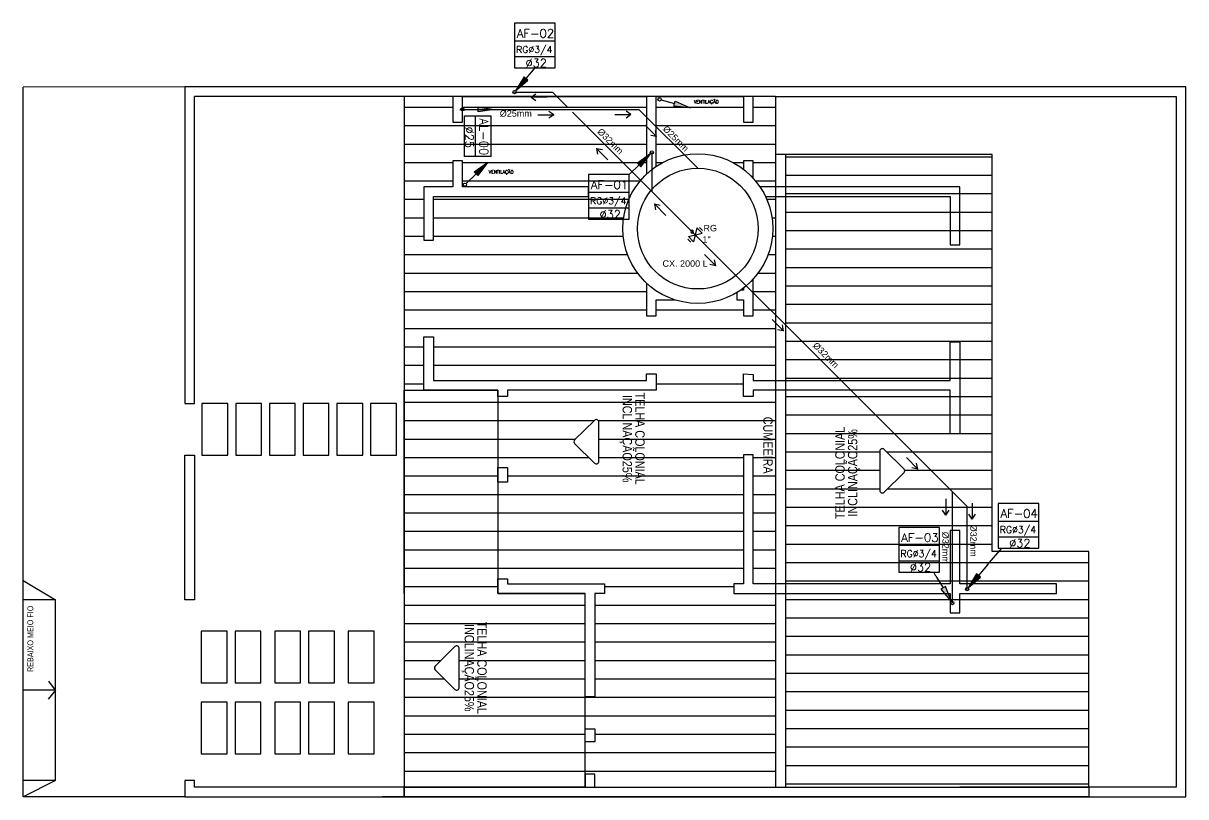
# Model space of a CAD drawing. Header units: millimetres. Extents: x -72 to 578, y 3 to 161.
# Drawn here: x 411.4 to 429.4, y 76.58 to 88.57 of the extents above; entities that cross this region are included whole.
import ezdxf
from ezdxf.enums import TextEntityAlignment as Align

# ---------------------------------------------------------------- set-up
doc = ezdxf.new("R2010")
doc.units = ezdxf.units.MM
doc.layers.get('0').update_dxf_attribs({"color": 3})
for name, color, linetype in [('-HIDRO', 8, 'Continuous'), ('COTAS', 7, 'Continuous'), ('CTA', 5, 'Continuous'), ('DIVERSOS', 1, 'Continuous'), ('E-txt-g', 3, 'Continuous'), ('PONTOS_ELETRICOS', 2, 'Continuous'), ('Prumadas_L', 1, 'Continuous'), ('Prumadas_Q', 3, 'Continuous'), ('Prumadas_T', 2, 'Continuous'), ('TEXTO', 6, 'Continuous'), ('Texto-Tubos', 7, 'Continuous'), ('TigreCad', 3, 'Continuous')]:
    doc.layers.add(name, color=color, linetype=linetype)
doc.layers.add('E-Txt-W', color=7, linetype='Continuous', lineweight=20)
doc.styles.add('F2', font='ARIALN.TTF')
doc.styles.add('REG60', font='romans.shx', dxfattribs={"width": 0.8, "height": 0.15})
doc.styles.add('REG80', font='romans.shx', dxfattribs={"width": 0.8, "height": 0.2})
doc.styles.add('ROMANS', font='romans__.ttf', dxfattribs={"height": 0.1})
doc.styles.get("Standard").update_dxf_attribs({"font": 'arial.ttf'})
doc.styles.add('TCTUBOS-TXT', font='txt.shx')
pattern_1 = [(180, (478.42922, 203.56683), (-3e-17, -0.28575), [])]

# ---------------------------------------------------------------- blocks, each defined once
blk = doc.blocks.new('TXT-AMB75')
at = {"layer": 'E-txt-g', "style": 'REG80', "width": 0.8, "flags": 8}
blk.add_attdef('TXT', text='', height=0.2, dxfattribs=at).set_placement((0.005, 0.296), align=Align.CENTER)
at = {"layer": 'E-Txt-W', "style": 'REG60', "width": 0.8, "flags": 8}
blk.add_attdef('TXT', text='', height=0.15, dxfattribs=at).set_placement((0.005, 0.027), align=Align.CENTER)
blk = doc.blocks.new('seta3')
at = {"layer": 'DIVERSOS'}
blk.add_lwpolyline([(-0.303, 0), (0.303, 0, 0.668179), (0.332, 0.068), (0.028, 0.375, 0.414214), (-0.028, 0.375), (-0.332, 0.068, 0.668179), (-0.303, 0), (-0.303, 0)], format="xyb", dxfattribs=at)
blk = doc.blocks.new('CIRCULOS')
at = {"layer": 'COTAS'}
for p, q in [((-4, 0), (4, 0)), ((0, 4), (0, -4))]:
    blk.add_line(p, q, dxfattribs=at)
for radius in [2, 1]:
    blk.add_circle((0, 0), radius, dxfattribs=at)
blk = doc.blocks.new('Tdesce')
at = {"layer": 'PONTOS_ELETRICOS'}
blk.add_hatch(color=256, dxfattribs=at).paths.add_polyline_path([(0.275, -0.04), (0.275, 0), (0.275, 0.04), (0.025, 0)])
blk.add_lwpolyline([(0.49, 0), (0.275, 0), (0.275, 0.04), (0.025, 0), (0.275, -0.04), (0.275, 0)], dxfattribs=at)
blk.add_circle((0, 0), 0.025, dxfattribs=at)
blk = doc.blocks.new('Tsobe')
at = {"layer": 'PONTOS_ELETRICOS'}
blk.add_hatch(color=256, dxfattribs=at).paths.add_polyline_path([(0.242, 0.04), (0.242, 0), (0.242, -0.04), (0.492, 0)])
blk.add_lwpolyline([(0.025, 0), (0.242, 0), (0.242, 0.04), (0.492, 0), (0.242, -0.04), (0.242, 0)], dxfattribs=at)
blk.add_circle((0, 0), 0.025, dxfattribs=at)

msp = doc.modelspace()

# ---------------------------------------------------------------- hatches: boundary and pattern name
at = {"layer": '-HIDRO', "true_color": 0x939598}
h = msp.add_hatch(dxfattribs=at)
h.set_pattern_fill('LINE', color=252, scale=0.09, angle=180)
h.set_pattern_definition(pattern_1)
h.paths.add_polyline_path([(420.255, 78.132), (420.105, 78.132), (420.105, 79.732), (418.755, 79.732), (418.755, 76.732), (420.105, 76.732), (420.105, 76.932), (420.255, 76.932), (420.255, 76.732), (423.055, 76.732), (423.055, 79.732), (422.405, 79.732), (422.405, 79.882), (422.555, 79.882), (422.555, 81.882), (422.705, 81.882), (422.705, 79.882), (423.055, 79.882), (423.055, 82.882), (422.705, 82.882), (422.705, 82.782), (422.555, 82.782), (422.555, 83.132), (422.705, 83.124), (422.705, 83.032), (423.055, 83.032), (423.055, 85.882), (422.898, 85.882, -0.111357), (423.01, 85.384, -0.187685), (422.705, 84.6), (422.705, 84.032), (422.555, 84.032), (422.555, 84.282), (422.455, 84.282), (422.455, 84.394, -0.219902), (421.488, 84.282), (421.205, 84.282), (421.205, 84.032), (421.055, 84.032), (421.055, 84.539, -0.206797), (420.69, 85.384, -0.206797), (421.055, 86.229), (421.055, 87.432), (418.205, 87.432), (418.205, 87.032), (418.055, 87.032), (418.055, 87.432), (417.305, 87.432), (417.305, 82.882), (417.605, 82.882), (417.605, 83.707), (417.755, 83.707), (417.755, 83.032), (421.055, 83.032), (421.055, 83.132), (421.205, 83.132), (421.205, 82.882), (418.905, 82.882), (418.905, 82.782), (418.755, 82.782), (418.755, 81.682), (418.905, 81.682), (418.905, 81.457), (418.755, 81.457), (418.755, 79.957), (418.905, 79.957), (418.905, 79.882), (420.405, 79.882), (420.405, 79.732), (420.255, 79.732)])
h.paths.add_polyline_path([(420.255, 77.632), (420.255, 77.432), (420.105, 77.432), (420.105, 77.632)], flags=16)
h.paths.add_polyline_path([(420.249, 81.75), (419.942, 82.053, -0.416983), (419.942, 82.11), (420.248, 82.414, -0.668179), (420.317, 82.385), (420.317, 81.779, -0.664769)], flags=16)
h.paths.add_polyline_path([(420.155, 85.882), (419.733, 85.882), (417.755, 85.882), (417.755, 85.207), (417.605, 85.207), (417.605, 86.032), (418.055, 86.032), (418.055, 86.432), (418.205, 86.432), (418.205, 86.032), (420.155, 86.032)], flags=16)
h.paths.add_polyline_path([(420.841, 82.882), (420.841, 81.377), (421.068, 81.377), (421.068, 82.882)], flags=25)
h.paths.add_polyline_path([(420.588, 82.862), (420.588, 81.397), (420.919, 81.397), (420.919, 82.862)], flags=24)
h.paths.add_polyline_path([(422.822, 82.507), (422.822, 81.55), (423.049, 81.55), (423.049, 82.507)], flags=24)
h = msp.add_hatch(dxfattribs=at)
h.set_pattern_fill('LINE', color=252, scale=0.09, angle=180)
h.set_pattern_definition(pattern_1)
h.paths.add_polyline_path([(422.555, 86.305), (422.555, 86.432), (422.705, 86.432), (422.705, 86.168, -0.037399), (422.812, 86.032), (423.055, 86.032), (423.055, 87.432), (422.705, 87.432), (422.705, 87.032), (422.555, 87.032), (422.555, 87.432), (421.205, 87.432), (421.205, 86.348, -0.321111)])
h = msp.add_hatch(dxfattribs=at)
h.set_pattern_fill('LINE', color=252, scale=0.09, angle=180)
h.set_pattern_definition([(180, (373.2101, 126.78924), (-3e-17, -0.28575), [])])
h.paths.add_polyline_path([(423.205, 76.732), (427.905, 76.732), (427.905, 80.382), (426.405, 80.382), (426.405, 86.532), (423.205, 86.532)])
h.paths.add_polyline_path([(424.736, 81.3, -0.668179), (424.668, 81.329), (424.668, 81.935, -0.664769), (424.736, 81.964), (425.042, 81.661, -0.416983), (425.043, 81.604)], flags=16)
h.paths.add_polyline_path([(424.164, 80.848), (424.164, 82.353), (423.938, 82.353), (423.938, 80.848)], flags=24)
h.paths.add_polyline_path([(424.417, 80.868), (424.417, 82.333), (424.086, 82.333), (424.086, 80.868)], flags=24)
h = msp.add_hatch(dxfattribs=at)
h.set_pattern_fill('LINE', color=252, scale=0.09, angle=180)
h.set_pattern_definition(pattern_1)
h.paths.add_polyline_path([(417.305, 79.732), (417.305, 76.732), (418.755, 76.732), (418.755, 79.732), (418.755, 82.882), (417.305, 82.882)])
h.paths.add_polyline_path([(418.157, 78.88), (418.157, 78.273, -0.664769), (418.089, 78.245), (417.783, 78.548, -0.416983), (417.782, 78.605), (418.089, 78.908, -0.668179)], flags=16)
h.paths.add_polyline_path([(418.142, 79.313), (418.142, 77.847), (418.473, 77.847), (418.473, 79.313)], flags=24)
h.paths.add_polyline_path([(418.395, 79.332), (418.395, 77.828), (418.621, 77.828), (418.621, 79.332)], flags=24)
h.paths.add_polyline_path([(418.196, 79.559), (417.874, 79.559), (417.874, 79.353), (418.196, 79.353)], flags=24)

# ---------------------------------------------------------------- linework, layer by layer
at = {"layer": '-HIDRO', "color": 8, "ltscale": 0.5}
for p, q in [((413.905, 87.582), (411.405, 87.575)), ((411.405, 76.582), (411.405, 87.575)), ((411.405, 79.932), (411.905, 79.632)), ((411.905, 79.632), (411.405, 79.632)), ((411.905, 76.832), (411.905, 79.632)), ((411.905, 78.232), (411.8, 78.375)), ((411.905, 78.232), (411.405, 78.232)), ((411.905, 78.232), (411.793, 78.096)), ((411.905, 76.832), (411.405, 76.832)), ((411.905, 76.832), (411.405, 76.582)), ((413.905, 76.582), (411.405, 76.582))]:
    msp.add_line(p, q, dxfattribs=at)
at = {"layer": '-HIDRO'}
for p, q in [((417.305, 87.432), (414.055, 87.432)), ((423.055, 87.432), (417.305, 87.432)), ((417.305, 87.432), (417.305, 76.732)), ((418.055, 87.432), (418.055, 87.032)), ((418.205, 87.032), (418.205, 87.432)), ((418.205, 87.432), (421.055, 87.432)), ((421.055, 87.432), (421.055, 86.229)), ((421.205, 87.432), (422.555, 87.432)), ((421.205, 86.348), (421.205, 87.432)), ((422.555, 87.432), (422.555, 87.032)), ((422.705, 87.032), (422.705, 87.432)), ((423.055, 87.432), (423.055, 76.732)), ((423.055, 87.432), (429.255, 87.432)), ((429.255, 87.432), (429.255, 76.732)), ((418.055, 87.032), (418.205, 87.032)), ((422.555, 87.032), (422.705, 87.032)), ((423.205, 86.532), (423.055, 86.532)), ((426.405, 86.532), (423.205, 86.532)), ((423.205, 86.532), (423.205, 76.732)), ((426.405, 80.382), (426.405, 86.532)), ((421.055, 85.882), (421.055, 85.876)), ((421.055, 84.539), (421.055, 84.032)), ((421.205, 84.032), (421.205, 84.282)), ((421.205, 84.282), (421.488, 84.282)), ((421.055, 84.032), (421.205, 84.032)), ((417.305, 79.732), (417.305, 82.882)), ((417.305, 82.882), (418.755, 82.882)), ((418.755, 82.882), (418.755, 79.732)), ((427.905, 80.382), (426.405, 80.382)), ((427.905, 76.732), (427.905, 80.382)), ((418.755, 79.732), (420.105, 79.732)), ((420.105, 76.732), (420.105, 79.732)), ((420.255, 76.932), (420.105, 76.932)), ((420.105, 76.932), (420.105, 76.732)), ((420.255, 76.732), (420.255, 76.932)), ((414.055, 76.732), (414.055, 76.832)), ((420.105, 76.732), (414.055, 76.732)), ((418.755, 76.732), (417.305, 76.732)), ((418.755, 76.732), (420.105, 76.732)), ((429.255, 76.732), (425.905, 76.732)), ((429.255, 76.732), (425.905, 76.732))]:
    msp.add_line(p, q, dxfattribs=at)
for points in [[(414.055, 76.832), (413.905, 76.832), (413.905, 76.582), (429.405, 76.582), (429.405, 87.582), (413.905, 87.582), (413.905, 82.674), (414.055, 82.674), (414.055, 87.432)], [(419.733, 85.882), (420.155, 85.882), (420.155, 86.032), (418.205, 86.032), (418.205, 86.432), (418.055, 86.432), (418.055, 86.032), (417.605, 86.032), (417.605, 85.207), (417.755, 85.207), (417.755, 85.882), (419.733, 85.882)], [(422.705, 86.168), (422.705, 86.432), (422.555, 86.432), (422.555, 86.305)], [(417.305, 86.032), (417.305, 76.582), (416.966, 76.582)], [(422.898, 85.882), (425.755, 85.882), (425.755, 85.132), (425.905, 85.132), (425.905, 86.032), (422.812, 86.032)], [(422.455, 84.394), (422.455, 84.282), (422.555, 84.282), (422.555, 84.032), (422.705, 84.032), (422.705, 84.6)], [(422.555, 84.463), (422.555, 84.432), (422.513, 84.432)], [(417.605, 83.707), (417.755, 83.707), (417.755, 83.032), (421.055, 83.032), (421.055, 83.132), (421.205, 83.132), (421.205, 82.882), (418.905, 82.882), (418.905, 82.782), (418.755, 82.782), (418.755, 82.882), (417.605, 82.882), (417.605, 83.707)], [(425.905, 82.207), (425.755, 82.207), (425.755, 82.882), (422.705, 82.882), (422.705, 82.782), (422.555, 82.782), (422.555, 83.132), (422.705, 83.124), (422.705, 83.032), (425.755, 83.032), (425.755, 83.632), (425.905, 83.632), (425.905, 82.207)], [(414.055, 79.632), (413.905, 79.632), (413.905, 81.874), (414.055, 81.874), (414.055, 79.632)], [(425.755, 79.432), (425.905, 79.432), (425.905, 79.732), (427.405, 79.732), (427.405, 79.882), (425.905, 79.882), (425.905, 80.707), (425.755, 80.707), (425.755, 79.882), (422.705, 79.882), (422.705, 81.882), (422.555, 81.882), (422.555, 79.882), (422.405, 79.882), (422.405, 79.732), (425.755, 79.732), (425.755, 79.432)], [(418.755, 81.457), (418.755, 81.682), (418.905, 81.682), (418.905, 81.457), (418.755, 81.457)], [(418.755, 79.957), (418.905, 79.957), (418.905, 79.882), (420.405, 79.882), (420.405, 79.732), (420.255, 79.732), (420.255, 78.132), (420.105, 78.132), (420.105, 79.732), (418.755, 79.732), (418.755, 79.957)], [(420.255, 77.432), (420.105, 77.432), (420.105, 77.632), (420.255, 77.632), (420.255, 77.432)], [(417.305, 76.582), (417.305, 76.732), (420.105, 76.732), (427.905, 76.732), (427.905, 76.582), (417.305, 76.582), (417.305, 76.732)]]:
    msp.add_lwpolyline(points, dxfattribs=at)
at = {"layer": '-HIDRO', "color": 8, "linetype": 'Continuous'}
for points in [[(414.572, 81.874), (414.572, 82.674), (414.172, 82.674), (414.172, 81.874), (414.572, 81.874), (414.572, 82.044)], [(415.094, 81.874), (415.094, 82.674), (414.694, 82.674), (414.694, 81.874), (415.094, 81.874), (415.094, 82.044)], [(415.616, 81.874), (415.616, 82.674), (415.216, 82.674), (415.216, 81.874), (415.616, 81.874), (415.616, 82.044)], [(416.138, 81.874), (416.138, 82.674), (415.738, 82.674), (415.738, 81.874), (416.138, 81.874), (416.138, 82.044)], [(416.661, 81.874), (416.661, 82.674), (416.261, 82.674), (416.261, 81.874), (416.661, 81.874), (416.661, 82.044)], [(417.183, 81.874), (417.183, 82.674), (416.783, 82.674), (416.783, 81.874), (417.183, 81.874), (417.183, 82.044)], [(414.562, 78.346), (414.562, 79.146), (414.162, 79.146), (414.162, 78.346), (414.562, 78.346), (414.562, 78.516)], [(415.084, 78.346), (415.084, 79.146), (414.684, 79.146), (414.684, 78.346), (415.084, 78.346), (415.084, 78.516)], [(415.7, 78.801), (415.7, 79.146), (415.3, 79.146), (415.3, 78.346), (415.7, 78.346), (415.7, 79.146)], [(415.7, 78.346), (415.7, 79.146), (415.3, 79.146), (415.3, 78.346), (415.7, 78.346), (415.7, 78.516)], [(416.222, 78.346), (416.222, 79.146), (415.822, 79.146), (415.822, 78.346), (416.222, 78.346), (416.222, 78.516)], [(416.838, 78.801), (416.838, 79.146), (416.438, 79.146), (416.438, 78.346), (416.838, 78.346), (416.838, 79.146)]]:
    msp.add_lwpolyline(points, dxfattribs=at)
for points in [[(414.562, 78.046), (414.162, 78.046), (414.162, 77.246), (414.562, 77.246)], [(415.084, 78.046), (414.684, 78.046), (414.684, 77.246), (415.084, 77.246)], [(415.7, 78.046), (415.3, 78.046), (415.3, 77.246), (415.7, 77.246)], [(415.7, 78.046), (415.3, 78.046), (415.3, 77.246), (415.7, 77.246)], [(416.222, 78.046), (415.822, 78.046), (415.822, 77.246), (416.222, 77.246)], [(416.838, 78.046), (416.438, 78.046), (416.438, 77.246), (416.838, 77.246)]]:
    msp.add_lwpolyline(points, close=True, dxfattribs=at)
at = {"layer": '-HIDRO'}
for radius in [1.16, 0.935]:
    msp.add_circle((421.85, 85.384), radius, dxfattribs=at)
for p, q in [((421.81, 85.289), (421.778, 85.321)), ((421.836, 85.395), (421.785, 85.182)), ((421.917, 85.314), (421.836, 85.395)), ((421.876, 85.402), (421.923, 85.355)), ((421.697, 85.223), (421.744, 85.175)), ((421.704, 85.263), (421.917, 85.314)), ((421.785, 85.182), (421.704, 85.263))]:
    msp.add_line(p, q)
at = {"extrusion": (0, 0, -1)}
msp.add_ellipse((421.763, 85.336), major_axis=(0.0219, 0), ratio=1, start_param=2.356194490186756, end_param=8.639379797366342, dxfattribs=at)
at = {"layer": 'CTA'}
for p, q in [((419.012, 87.499), (419.6, 87.499)), ((419.6, 87.499), (419.832, 87.267)), ((419.267, 87.421), (419.344, 87.473)), ((419.516, 87.421), (419.267, 87.421)), ((419.267, 87.421), (419.344, 87.369)), ((418.205, 87.232), (420.937, 87.232)), ((419.372, 87.147), (419.621, 87.147)), ((419.621, 87.147), (419.544, 87.199)), ((419.621, 87.147), (419.544, 87.095)), ((419.91, 87.189), (426.02, 81.079)), ((420.566, 87.15), (420.815, 87.15)), ((420.815, 87.15), (420.738, 87.202)), ((420.815, 87.15), (420.738, 87.098)), ((420.937, 87.232), (421.85, 86.319)), ((421.034, 86.988), (421.21, 86.812)), ((421.21, 86.812), (421.12, 86.829)), ((421.21, 86.812), (421.193, 86.902)), ((420.458, 86.451), (420.282, 86.627)), ((420.282, 86.627), (420.373, 86.61)), ((420.282, 86.627), (420.299, 86.536)), ((421.138, 86.565), (421.138, 85.961)), ((421.353, 85.589), (421.177, 85.766)), ((421.177, 85.766), (421.268, 85.748)), ((421.177, 85.766), (421.194, 85.675)), ((421.951, 84.985), (422.127, 84.808)), ((422.127, 84.808), (422.036, 84.826)), ((422.127, 84.808), (422.11, 84.899)), ((423, 83.977), (423.177, 83.801)), ((423.177, 83.801), (423.159, 83.892)), ((423.177, 83.801), (423.086, 83.818)), ((425.079, 81.836), (425.255, 81.66)), ((425.255, 81.66), (425.238, 81.751)), ((425.255, 81.66), (425.165, 81.677)), ((425.689, 81.196), (425.689, 80.947)), ((425.791, 79.582), (425.791, 81.308)), ((425.689, 80.947), (425.637, 81.023)), ((425.689, 80.947), (425.741, 81.023)), ((426.02, 79.799), (426.02, 81.079)), ((426.097, 81.133), (426.097, 80.883)), ((426.097, 80.883), (426.045, 80.96)), ((426.097, 80.883), (426.149, 80.96))]:
    msp.add_line(p, q, dxfattribs=at)
at = {"layer": 'Prumadas_L'}
for p, q in [((419.642, 88.287), (419.011, 88.287)), ((419.642, 88.045), (419.011, 88.045)), ((418.409, 86.503), (418.409, 87.133)), ((420.788, 85.942), (420.157, 85.942)), ((420.788, 85.701), (420.157, 85.701)), ((427.132, 80.848), (426.501, 80.848)), ((425.594, 80.476), (424.963, 80.476)), ((427.132, 80.606), (426.501, 80.606)), ((425.594, 80.234), (424.963, 80.234))]:
    msp.add_line(p, q, dxfattribs=at)
at = {"layer": 'Prumadas_Q'}
for p, q in [((419.642, 88.566), (419.011, 88.566)), ((419.011, 88.566), (419.011, 87.874)), ((419.642, 87.874), (419.642, 88.566)), ((419.011, 87.874), (419.642, 87.874)), ((418.238, 86.503), (418.238, 87.133)), ((418.238, 87.133), (418.651, 87.133)), ((418.651, 86.503), (418.651, 87.133)), ((418.651, 86.503), (418.238, 86.503)), ((420.788, 86.222), (420.157, 86.222)), ((420.157, 86.222), (420.157, 85.529)), ((420.788, 85.529), (420.788, 86.222)), ((420.157, 85.529), (420.788, 85.529)), ((427.132, 81.127), (426.501, 81.127)), ((426.501, 81.127), (426.501, 80.435)), ((427.132, 80.435), (427.132, 81.127)), ((425.594, 80.755), (424.963, 80.755)), ((424.963, 80.755), (424.963, 80.062)), ((425.594, 80.062), (425.594, 80.755)), ((426.501, 80.435), (427.132, 80.435)), ((424.963, 80.062), (425.594, 80.062))]:
    msp.add_line(p, q, dxfattribs=at)
at = {"layer": 'TigreCad'}
for p, q in [((426.335, 80.173), (426.556, 80.435)), ((425.537, 80.001), (425.506, 80.062))]:
    msp.add_line(p, q, dxfattribs=at)

# ---------------------------------------------------------------- block references
at = {"layer": '-HIDRO', "xscale": -0.01, "yscale": 0.01, "zscale": 0.01, "rotation": 180}
msp.add_blockref('CIRCULOS', (418.205, 87.232), dxfattribs=at)
at = {"layer": '-HIDRO'}
ref = msp.add_blockref('TXT-AMB75', (420.665, 82.134), dxfattribs=dict(at, xscale=0.7290000000000001, yscale=0.7290000000000001, zscale=0.7290000000000001, rotation=270))
ref.add_attrib('TXT', 'TELHA COLONIAL', dxfattribs={"layer": 'E-txt-g', "color": 1, "height": 0.1458, "rotation": 270, "style": 'F2'}).set_placement((420.881, 82.13), align=Align.CENTER)
ref.add_attrib('TXT', 'INCLINAÇÃO25%', dxfattribs={"layer": 'E-Txt-W', "color": 1, "height": 0.1458, "rotation": 270, "style": 'F2'}).set_placement((420.685, 82.13), align=Align.CENTER)
ref = msp.add_blockref('TXT-AMB75', (422.646, 82.033), dxfattribs=dict(at, xscale=0.7290000000000001, yscale=0.7290000000000001, zscale=0.7290000000000001, rotation=270))
ref.add_attrib('TXT', 'CUMEEIRA', dxfattribs={"layer": 'E-txt-g', "color": 1, "height": 0.1458, "rotation": 270, "style": 'F2'}).set_placement((422.863, 82.029), align=Align.CENTER)
for p, rotation in [((420.317, 82.082), 89.99999999999999), ((424.668, 81.632), 270), ((418.157, 78.577), 89.99999999999999)]:
    msp.add_blockref('seta3', p, dxfattribs=dict(at, rotation=rotation))
ref = msp.add_blockref('TXT-AMB75', (424.34, 81.596), dxfattribs=dict(at, xscale=0.7290000000000001, yscale=0.7290000000000001, zscale=0.7290000000000001, rotation=89.99999999999999))
ref.add_attrib('TXT', 'TELHA COLONIAL', dxfattribs={"layer": 'E-txt-g', "color": 1, "height": 0.1458, "rotation": 90, "style": 'F2'}).set_placement((424.124, 81.6), align=Align.CENTER)
ref.add_attrib('TXT', 'INCLINAÇÃO25%', dxfattribs={"layer": 'E-Txt-W', "color": 1, "height": 0.1458, "rotation": 90, "style": 'F2'}).set_placement((424.32, 81.6), align=Align.CENTER)
ref = msp.add_blockref('TXT-AMB75', (418.219, 78.584), dxfattribs=dict(at, xscale=0.7290000000000001, yscale=0.7290000000000001, zscale=0.7290000000000001, rotation=270))
ref.add_attrib('TXT', 'TELHA COLONIAL', dxfattribs={"layer": 'E-txt-g', "color": 1, "height": 0.1458, "rotation": 270, "style": 'F2'}).set_placement((418.435, 78.58), align=Align.CENTER)
ref.add_attrib('TXT', 'INCLINAÇÃO25%', dxfattribs={"layer": 'E-Txt-W', "color": 1, "height": 0.1458, "rotation": 270, "style": 'F2'}).set_placement((418.239, 78.58), align=Align.CENTER)
at = {"layer": 'CTA'}
for p, rotation in [((419.012, 87.499), 49.90673216261408), ((421.138, 86.565), 224.5184135541258), ((426.02, 79.799), 49.90673216261408), ((425.791, 79.582), 121.272076617346)]:
    msp.add_blockref('Tdesce', p, dxfattribs=dict(at, rotation=rotation))
msp.add_blockref('Tsobe', (418.205, 87.232), dxfattribs=at)
at = {"layer": 'TigreCad'}
for p, rotation in [((421.257, 87.386), 344.7359790840244), ((418.244, 86.064), 44.5021094630177)]:
    msp.add_blockref('Tsobe', p, dxfattribs=dict(at, rotation=rotation))

# ---------------------------------------------------------------- texts
at = {"layer": '-HIDRO', "color": 7, "linetype": 'Continuous', "style": 'F2'}
msp.add_text('REBAIXO MEIO FIO', height=0.08906, rotation=90, dxfattribs=at).set_placement((411.47, 78.515), align=Align.TOP_LEFT)
at = {"layer": 'Prumadas_T', "style": 'ROMANS'}
for s, height, rotation, p in [('AF-02', 0.1323, 360, (419.336, 88.342)), ('RG%%C3/4', 0.1058, 360, (419.317, 88.106)), ('%%C32', 0.1281, 360, (419.347, 87.885)), ('%%C25', 0.1281, 270, (418.249, 86.799)), ('AL-00', 0.1323, 270, (418.47, 86.807)), ('AF-01', 0.1323, 360, (420.482, 85.998)), ('RG%%C3/4', 0.1058, 360, (420.463, 85.761)), ('%%C32', 0.1281, 360, (420.493, 85.54)), ('AF-04', 0.1323, 360, (426.825, 80.904)), ('AF-03', 0.1323, 360, (425.288, 80.531)), ('RG%%C3/4', 0.1058, 360, (426.806, 80.667)), ('%%C32', 0.1281, 360, (426.836, 80.446)), ('RG%%C3/4', 0.1058, 360, (425.268, 80.295)), ('%%C32', 0.1281, 360, (425.298, 80.074))]:
    msp.add_text(s, height=height, rotation=rotation, dxfattribs=at).set_placement(p, align=Align.CENTER)
at = {"layer": 'TEXTO'}
msp.add_text('Ø25mm', height=0.1, dxfattribs=at).set_placement((419.032, 87.168), align=Align.MIDDLE_CENTER)
for s, rotation, p in [('Ø25mm', 315, (421.51, 86.78)), ('Ø32mm', 315, (420.497, 86.738)), ('Ø32mm', 315, (423.833, 83.424)), ('Ø32mm', 270, (425.686, 80.439)), ('Ø32mm', 270, (426.119, 80.549))]:
    msp.add_text(s, height=0.1, rotation=rotation, dxfattribs=at).set_placement(p, align=Align.MIDDLE_CENTER)
for s, p in [('RG', (421.937, 85.342)), ('1"', (421.921, 85.165)), ('CX. 2000 L', (421.303, 84.793))]:
    msp.add_text(s, height=0.1, dxfattribs=at).set_placement(p)
at = {"layer": 'Texto-Tubos', "style": 'TCTUBOS-TXT'}
for p in [(421.981, 87.325), (418.804, 86.238)]:
    msp.add_text('VENTILAÇÃO', height=0.05, dxfattribs=at).set_placement(p, align=Align.CENTER)

doc.saveas('drawing.dxf')
